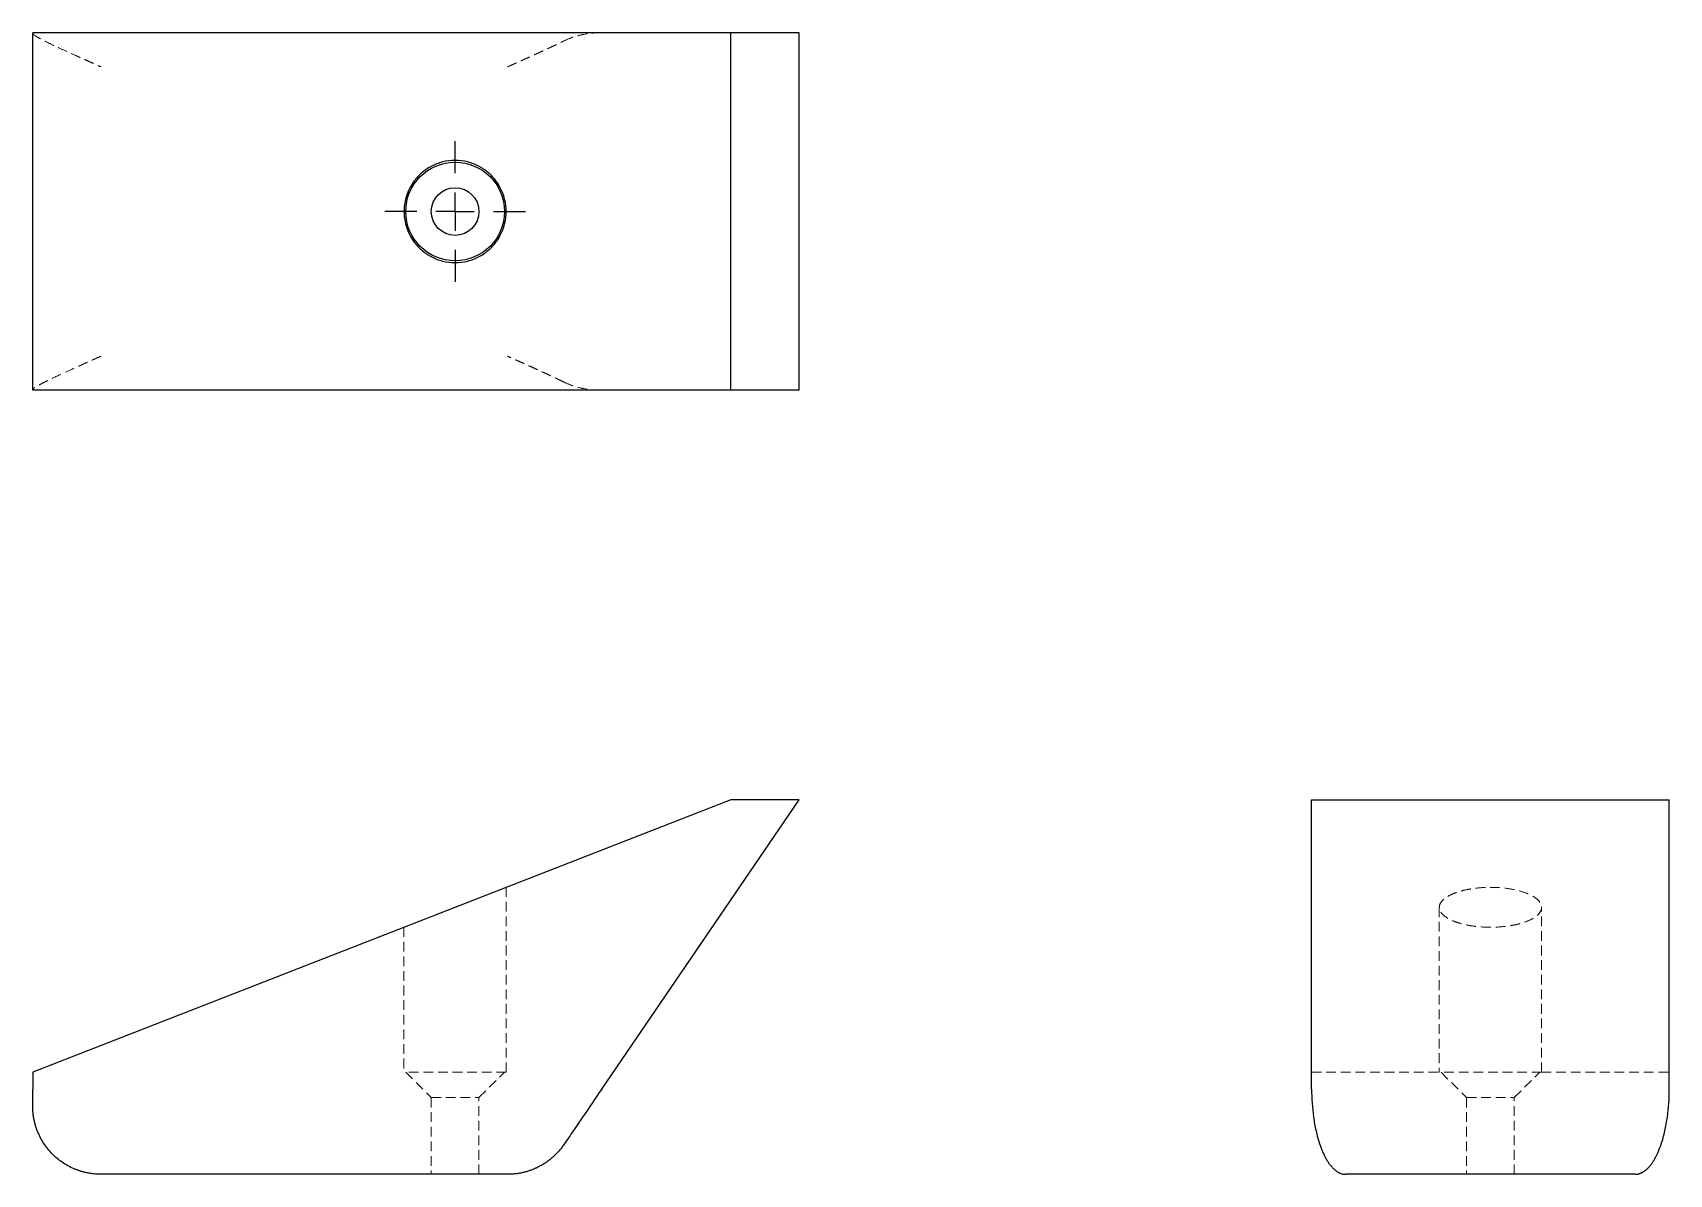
# Model space of a CAD drawing. Header units: millimetres. Extents: x 33 to 247, y 33 to 182.
import ezdxf

# ---------------------------------------------------------------- set-up
doc = ezdxf.new("R2010")
doc.units = ezdxf.units.MM
doc.linetypes.add('HIDDEN', pattern=[1.905, 1.27, -0.635])
doc.layers.add('10', color=7, linetype='Continuous')

# ---------------------------------------------------------------- blocks, each defined once
blk = doc.blocks.new('SW_CENTERMARKSYMBOL_0')
at = {"layer": '10', "color": 0}
for p, q in [((0, 5), (0, 9.17)), ((0, 0), (0, 2.5)), ((-5, 0), (-9.17, 0)), ((0, 0), (-2.5, 0)), ((0, 0), (0, -2.5)), ((0, 0), (2.5, 0)), ((5, 0), (9.17, 0)), ((0, -5), (0, -9.17))]:
    blk.add_line(p, q, dxfattribs=at)

msp = doc.modelspace()

# ---------------------------------------------------------------- linework, layer by layer
at = {"color": 7, "linetype": 'Continuous', "lineweight": 25}
for p, q in [((33.01, 134.87), (33.01, 181.53)), ((124.11, 181.53), (33.01, 181.53)), ((124.11, 134.87), (124.11, 181.53)), ((133, 181.53), (124.11, 181.53)), ((133, 134.87), (133, 181.53)), ((124.11, 134.87), (33.01, 134.87)), ((133, 134.87), (124.11, 134.87)), ((124.11, 81.45), (33.01, 45.9)), ((107.25, 43.68), (133, 81.45)), ((133, 81.45), (124.11, 81.45)), ((199.87, 81.45), (246.53, 81.45)), ((199.87, 43.68), (199.87, 81.45)), ((246.53, 43.68), (246.53, 81.45)), ((33.01, 45.9), (33.01, 43.68)), ((94.97, 32.57), (41.9, 32.57)), ((242.09, 32.57), (204.31, 32.57))]:
    msp.add_line(p, q, dxfattribs=at)
at = {"color": 7, "linetype": 'HIDDEN', "lineweight": 18}
for p, q in [((94.78, 45.9), (94.78, 70.01)), ((216.53, 67.41), (216.53, 45.9)), ((229.87, 45.9), (229.87, 67.41)), ((81.45, 64.81), (81.45, 45.9)), ((94.78, 45.9), (81.45, 45.9)), ((81.67, 45.9), (85.01, 42.57)), ((91.23, 42.57), (94.56, 45.9)), ((199.87, 45.9), (216.53, 45.9)), ((229.87, 45.9), (216.53, 45.9)), ((216.76, 45.9), (220.09, 42.57)), ((226.31, 42.57), (229.64, 45.9)), ((229.87, 45.9), (246.53, 45.9)), ((85.01, 42.57), (91.23, 42.57)), ((85.01, 42.57), (85.01, 32.57)), ((91.23, 32.57), (91.23, 42.57)), ((220.09, 42.57), (226.31, 42.57)), ((220.09, 42.57), (220.09, 32.57)), ((226.31, 32.57), (226.31, 42.57))]:
    msp.add_line(p, q, dxfattribs=at)
at = {"color": 7, "linetype": 'HIDDEN', "lineweight": 18, "flags": 128}
for points in [[(199.87, 43.68), (199.87, 43.68)], [(246.53, 43.68), (246.53, 43.68)], [(204.31, 32.57), (204.31, 32.57)], [(242.09, 32.57), (242.09, 32.57)]]:
    msp.add_lwpolyline(points, dxfattribs=at)
at = {"color": 7, "linetype": 'Continuous', "lineweight": 25}
for radius in [6.44, 3.11]:
    msp.add_circle((88.12, 158.2), radius, dxfattribs=at)
at = {"color": 7, "linetype": 'HIDDEN', "lineweight": 18}
for points, knots in [([(102.32, 180.46), (102.72, 180.66), (103.12, 180.83), (103.94, 181.09), (104.35, 181.2), (105.58, 181.45), (106.41, 181.53), (107.25, 181.53)], [0, 0, 0, 0, 0.25, 0.25, 0.5, 0.5, 1, 1, 1, 1]), ([(33.01, 181.44), (33.01, 181.43), (33.01, 181.42), (33.03, 181.39), (33.06, 181.35), (33.09, 181.31), (33.14, 181.27), (33.19, 181.23), (33.26, 181.18), (33.34, 181.13), (33.42, 181.08), (33.52, 181.02), (33.63, 180.95), (33.92, 180.79), (34.55, 180.46), (35.67, 179.91), (37.04, 179.27), (38.16, 178.77), (38.94, 178.41), (39.31, 178.24), (39.74, 178.05), (40.21, 177.84), (40.73, 177.61), (41.3, 177.36), (41.69, 177.18), (41.9, 177.09)], [0, 0, 0, 0, 0.0206217, 0.0412766, 0.0619675, 0.0826973, 0.1034687, 0.1242844, 0.1451472, 0.1660599, 0.187025, 0.2080454, 0.2291236, 0.2502624, 0.3714698, 0.4998334, 0.6176908, 0.749395, 0.7749428, 0.8039077, 0.8362903, 0.8720908, 0.9113092, 0.9539456, 1, 1, 1, 1]), ([(94.97, 177.09), (95.08, 177.13), (95.28, 177.22), (95.58, 177.36), (95.87, 177.49), (96.16, 177.61), (96.43, 177.74), (96.69, 177.85), (96.94, 177.97), (97.19, 178.08), (97.42, 178.18), (97.64, 178.28), (97.85, 178.38), (98.06, 178.47), (98.25, 178.56), (98.43, 178.64), (98.61, 178.72), (98.77, 178.79), (98.93, 178.86), (99.2, 178.99), (99.59, 179.17), (100.07, 179.39), (100.52, 179.6), (100.95, 179.8), (101.34, 179.98), (101.69, 180.15), (102.02, 180.31), (102.22, 180.41), (102.32, 180.46)], [0, 0, 0, 0, 0.036572, 0.07211, 0.106616, 0.14009, 0.17253, 0.203938, 0.234313, 0.263655, 0.291965, 0.319243, 0.345488, 0.370701, 0.394882, 0.41803, 0.440147, 0.461233, 0.481287, 0.500309, 0.568707, 0.635389, 0.700363, 0.763639, 0.825229, 0.885144, 0.943396, 1, 1, 1, 1]), ([(41.9, 139.31), (41.8, 139.27), (41.61, 139.18), (41.32, 139.06), (41.05, 138.93), (40.79, 138.82), (40.54, 138.7), (40.29, 138.6), (40.06, 138.49), (39.85, 138.4), (39.64, 138.3), (39.44, 138.21), (39.25, 138.13), (39.08, 138.05), (38.91, 137.97), (38.75, 137.9), (38.1, 137.61), (37.04, 137.13), (35.67, 136.49), (34.55, 135.94), (33.89, 135.6), (33.55, 135.4), (33.38, 135.3), (33.25, 135.21), (33.14, 135.13), (33.07, 135.06), (33.02, 135), (33.01, 134.97), (33.01, 134.96)], [0, 0, 0, 0, 0.021917, 0.04309, 0.063519, 0.083204, 0.102144, 0.120341, 0.137793, 0.154501, 0.170465, 0.185686, 0.200162, 0.213894, 0.226883, 0.239127, 0.250628, 0.382314, 0.50019, 0.628536, 0.749762, 0.785955, 0.821977, 0.857842, 0.893562, 0.929153, 0.964628, 1, 1, 1, 1]), ([(102.32, 135.94), (102.26, 135.97), (102.15, 136.02), (101.98, 136.11), (101.79, 136.2), (101.59, 136.29), (101.39, 136.39), (101.17, 136.5), (100.95, 136.6), (100.71, 136.71), (100.46, 136.83), (100.21, 136.95), (99.94, 137.07), (99.66, 137.2), (99.37, 137.33), (99.08, 137.47), (98.76, 137.61), (98.43, 137.76), (98.05, 137.94), (97.63, 138.12), (97.18, 138.33), (96.68, 138.55), (96.15, 138.79), (95.57, 139.05), (95.18, 139.22), (94.97, 139.31)], [0, 0, 0, 0, 0.032142, 0.064821, 0.09804, 0.131802, 0.166108, 0.200961, 0.236364, 0.272319, 0.308827, 0.34589, 0.383512, 0.421692, 0.460433, 0.499737, 0.5388, 0.581991, 0.629311, 0.680763, 0.736346, 0.79606, 0.859908, 0.927887, 1, 1, 1, 1]), ([(107.25, 134.87), (106.41, 134.87), (105.58, 134.95), (104.35, 135.2), (103.94, 135.31), (103.13, 135.57), (102.72, 135.74), (102.32, 135.94)], [0, 0, 0, 0, 0.5, 0.5, 0.75, 0.75, 1, 1, 1, 1]), ([(223.2, 64.81), (223.76, 64.81), (224.38, 64.83), (225.41, 64.95), (225.76, 65), (226.48, 65.14), (226.84, 65.22), (227.56, 65.43), (227.9, 65.55), (228.54, 65.84), (228.84, 66), (229.33, 66.36), (229.53, 66.56), (229.8, 66.97), (229.87, 67.19), (229.87, 67.62), (229.8, 67.84), (229.53, 68.25), (229.33, 68.45), (228.84, 68.81), (228.54, 68.97), (227.9, 69.26), (227.56, 69.38), (226.84, 69.59), (226.48, 69.68), (225.76, 69.81), (225.41, 69.87), (224.38, 69.98), (223.76, 70.01), (222.64, 70.01), (222.02, 69.98), (220.99, 69.87), (220.64, 69.81), (219.92, 69.68), (219.56, 69.59), (218.85, 69.38), (218.5, 69.26), (217.86, 68.97), (217.56, 68.81), (217.07, 68.45), (216.87, 68.25), (216.6, 67.84), (216.53, 67.62), (216.53, 67.19), (216.6, 66.97), (216.87, 66.56), (217.07, 66.36), (217.56, 66), (217.86, 65.84), (218.5, 65.55), (218.85, 65.43), (219.56, 65.22), (219.92, 65.14), (220.64, 65), (220.99, 64.95), (222.02, 64.83), (222.64, 64.81), (223.2, 64.81)], [0, 0, 0, 0, 0.0625, 0.0625, 0.09375, 0.09375, 0.125, 0.125, 0.15625, 0.15625, 0.1875, 0.1875, 0.21875, 0.21875, 0.25, 0.25, 0.28125, 0.28125, 0.3125, 0.3125, 0.34375, 0.34375, 0.375, 0.375, 0.40625, 0.40625, 0.4375, 0.4375, 0.5, 0.5, 0.5625, 0.5625, 0.59375, 0.59375, 0.625, 0.625, 0.65625, 0.65625, 0.6875, 0.6875, 0.71875, 0.71875, 0.75, 0.75, 0.78125, 0.78125, 0.8125, 0.8125, 0.84375, 0.84375, 0.875, 0.875, 0.90625, 0.90625, 0.9375, 0.9375, 1, 1, 1, 1])]:
    msp.add_open_spline(points, degree=3, knots=knots, dxfattribs=at)
at = {"color": 7, "linetype": 'Continuous', "lineweight": 25}
for points, knots in [([(81.45, 158.2), (81.45, 158.76), (81.52, 159.38), (81.82, 160.41), (81.95, 160.76), (82.3, 161.48), (82.52, 161.84), (83.05, 162.56), (83.37, 162.9), (84.1, 163.54), (84.52, 163.84), (85.44, 164.33), (85.94, 164.53), (87.01, 164.8), (87.56, 164.87), (88.67, 164.87), (89.23, 164.8), (90.29, 164.53), (90.79, 164.33), (91.71, 163.84), (92.13, 163.54), (92.87, 162.9), (93.18, 162.56), (93.72, 161.84), (93.93, 161.48), (94.28, 160.76), (94.42, 160.41), (94.71, 159.38), (94.78, 158.76), (94.78, 157.64), (94.71, 157.02), (94.42, 155.99), (94.28, 155.64), (93.93, 154.92), (93.72, 154.56), (93.18, 153.85), (92.87, 153.5), (92.13, 152.86), (91.71, 152.56), (90.79, 152.07), (90.29, 151.87), (89.23, 151.6), (88.67, 151.53), (87.56, 151.53), (87.01, 151.6), (85.94, 151.87), (85.44, 152.07), (84.52, 152.56), (84.1, 152.86), (83.37, 153.5), (83.05, 153.85), (82.52, 154.56), (82.3, 154.92), (81.95, 155.64), (81.82, 155.99), (81.52, 157.02), (81.45, 157.64), (81.45, 158.2)], [0, 0, 0, 0, 0.0625, 0.0625, 0.09375, 0.09375, 0.125, 0.125, 0.15625, 0.15625, 0.1875, 0.1875, 0.21875, 0.21875, 0.25, 0.25, 0.28125, 0.28125, 0.3125, 0.3125, 0.34375, 0.34375, 0.375, 0.375, 0.40625, 0.40625, 0.4375, 0.4375, 0.5, 0.5, 0.5625, 0.5625, 0.59375, 0.59375, 0.625, 0.625, 0.65625, 0.65625, 0.6875, 0.6875, 0.71875, 0.71875, 0.75, 0.75, 0.78125, 0.78125, 0.8125, 0.8125, 0.84375, 0.84375, 0.875, 0.875, 0.90625, 0.90625, 0.9375, 0.9375, 1, 1, 1, 1]), ([(107.25, 43.68), (106.41, 42.46), (105.58, 41.24), (104.35, 39.43), (103.94, 38.83), (103.13, 37.64), (102.72, 37.04), (102.32, 36.45)], [0, 0, 0, 0, 0.5, 0.5, 0.75, 0.75, 1, 1, 1, 1]), ([(199.87, 43.68), (199.87, 42.46), (199.95, 41.24), (200.2, 39.43), (200.31, 38.83), (200.57, 37.64), (200.74, 37.04), (200.94, 36.45)], [0, 0, 0, 0, 0.5, 0.5, 0.75, 0.75, 1, 1, 1, 1]), ([(245.46, 36.45), (245.66, 37.04), (245.83, 37.64), (246.09, 38.83), (246.2, 39.43), (246.45, 41.24), (246.53, 42.46), (246.53, 43.68)], [0, 0, 0, 0, 0.25, 0.25, 0.5, 0.5, 1, 1, 1, 1]), ([(41.9, 32.57), (41.8, 32.57), (41.61, 32.57), (41.32, 32.59), (41.05, 32.61), (40.79, 32.64), (40.54, 32.67), (40.29, 32.72), (40.06, 32.76), (39.85, 32.81), (39.64, 32.86), (39.44, 32.92), (39.25, 32.97), (39.08, 33.03), (38.91, 33.09), (38.75, 33.15), (38.1, 33.4), (37.04, 33.95), (35.67, 35.04), (34.55, 36.35), (33.89, 37.55), (33.55, 38.41), (33.38, 38.9), (33.25, 39.4), (33.14, 39.91), (33.07, 40.42), (33.02, 40.94), (33.01, 41.29), (33.01, 41.46)], [0, 0, 0, 0, 0.021917, 0.04309, 0.063519, 0.083204, 0.102144, 0.120341, 0.137793, 0.154501, 0.170465, 0.185686, 0.200162, 0.213894, 0.226883, 0.239127, 0.250628, 0.382314, 0.50019, 0.628536, 0.749762, 0.785955, 0.821977, 0.857842, 0.893562, 0.929153, 0.964628, 1, 1, 1, 1]), ([(102.32, 36.45), (102.26, 36.37), (102.15, 36.22), (101.98, 35.98), (101.79, 35.75), (101.59, 35.53), (101.39, 35.31), (101.17, 35.09), (100.95, 34.88), (100.71, 34.67), (100.46, 34.47), (100.21, 34.27), (99.94, 34.08), (99.66, 33.9), (99.37, 33.73), (99.08, 33.57), (98.76, 33.42), (98.43, 33.27), (98.05, 33.12), (97.63, 32.97), (97.18, 32.84), (96.68, 32.73), (96.15, 32.64), (95.57, 32.58), (95.18, 32.58), (94.97, 32.57)], [0, 0, 0, 0, 0.032142, 0.064821, 0.09804, 0.131802, 0.166108, 0.200961, 0.236364, 0.272319, 0.308827, 0.34589, 0.383512, 0.421692, 0.460433, 0.499737, 0.5388, 0.581991, 0.629311, 0.680763, 0.736346, 0.79606, 0.859908, 0.927887, 1, 1, 1, 1]), ([(200.94, 36.45), (200.97, 36.37), (201.02, 36.22), (201.11, 35.98), (201.2, 35.75), (201.29, 35.53), (201.39, 35.31), (201.5, 35.09), (201.6, 34.88), (201.71, 34.67), (201.83, 34.47), (201.95, 34.27), (202.07, 34.08), (202.2, 33.9), (202.33, 33.73), (202.47, 33.57), (202.61, 33.42), (202.76, 33.27), (202.94, 33.12), (203.12, 32.97), (203.33, 32.84), (203.55, 32.73), (203.79, 32.64), (204.05, 32.58), (204.22, 32.58), (204.31, 32.57)], [0, 0, 0, 0, 0.032142, 0.064821, 0.09804, 0.131802, 0.166108, 0.200961, 0.236364, 0.272319, 0.308827, 0.34589, 0.383512, 0.421692, 0.460433, 0.499737, 0.5388, 0.581991, 0.629311, 0.680763, 0.736346, 0.79606, 0.859908, 0.927887, 1, 1, 1, 1]), ([(242.09, 32.57), (242.13, 32.57), (242.22, 32.57), (242.36, 32.59), (242.49, 32.62), (242.61, 32.65), (242.74, 32.69), (242.85, 32.74), (242.97, 32.79), (243.08, 32.85), (243.18, 32.91), (243.28, 32.98), (243.38, 33.05), (243.47, 33.12), (243.56, 33.2), (243.64, 33.27), (243.72, 33.35), (243.79, 33.42), (243.86, 33.5), (243.99, 33.64), (244.17, 33.86), (244.39, 34.17), (244.6, 34.51), (244.8, 34.87), (244.98, 35.25), (245.15, 35.64), (245.31, 36.04), (245.41, 36.31), (245.46, 36.45)], [0, 0, 0, 0, 0.036572, 0.07211, 0.106616, 0.14009, 0.17253, 0.203938, 0.234313, 0.263655, 0.291965, 0.319243, 0.345488, 0.370701, 0.394882, 0.41803, 0.440147, 0.461233, 0.481287, 0.500309, 0.568707, 0.635389, 0.700363, 0.763639, 0.825229, 0.885144, 0.943396, 1, 1, 1, 1])]:
    msp.add_open_spline(points, degree=3, knots=knots, dxfattribs=at)
msp.add_open_spline([(33.01, 41.46), (33.01, 42.22), (33.01, 42.96), (33.01, 43.68)], degree=3, dxfattribs=at)

# ---------------------------------------------------------------- block references
at = {"layer": '10'}
msp.add_blockref('SW_CENTERMARKSYMBOL_0', (88.12, 158.2), dxfattribs=at)

doc.saveas('drawing.dxf')
